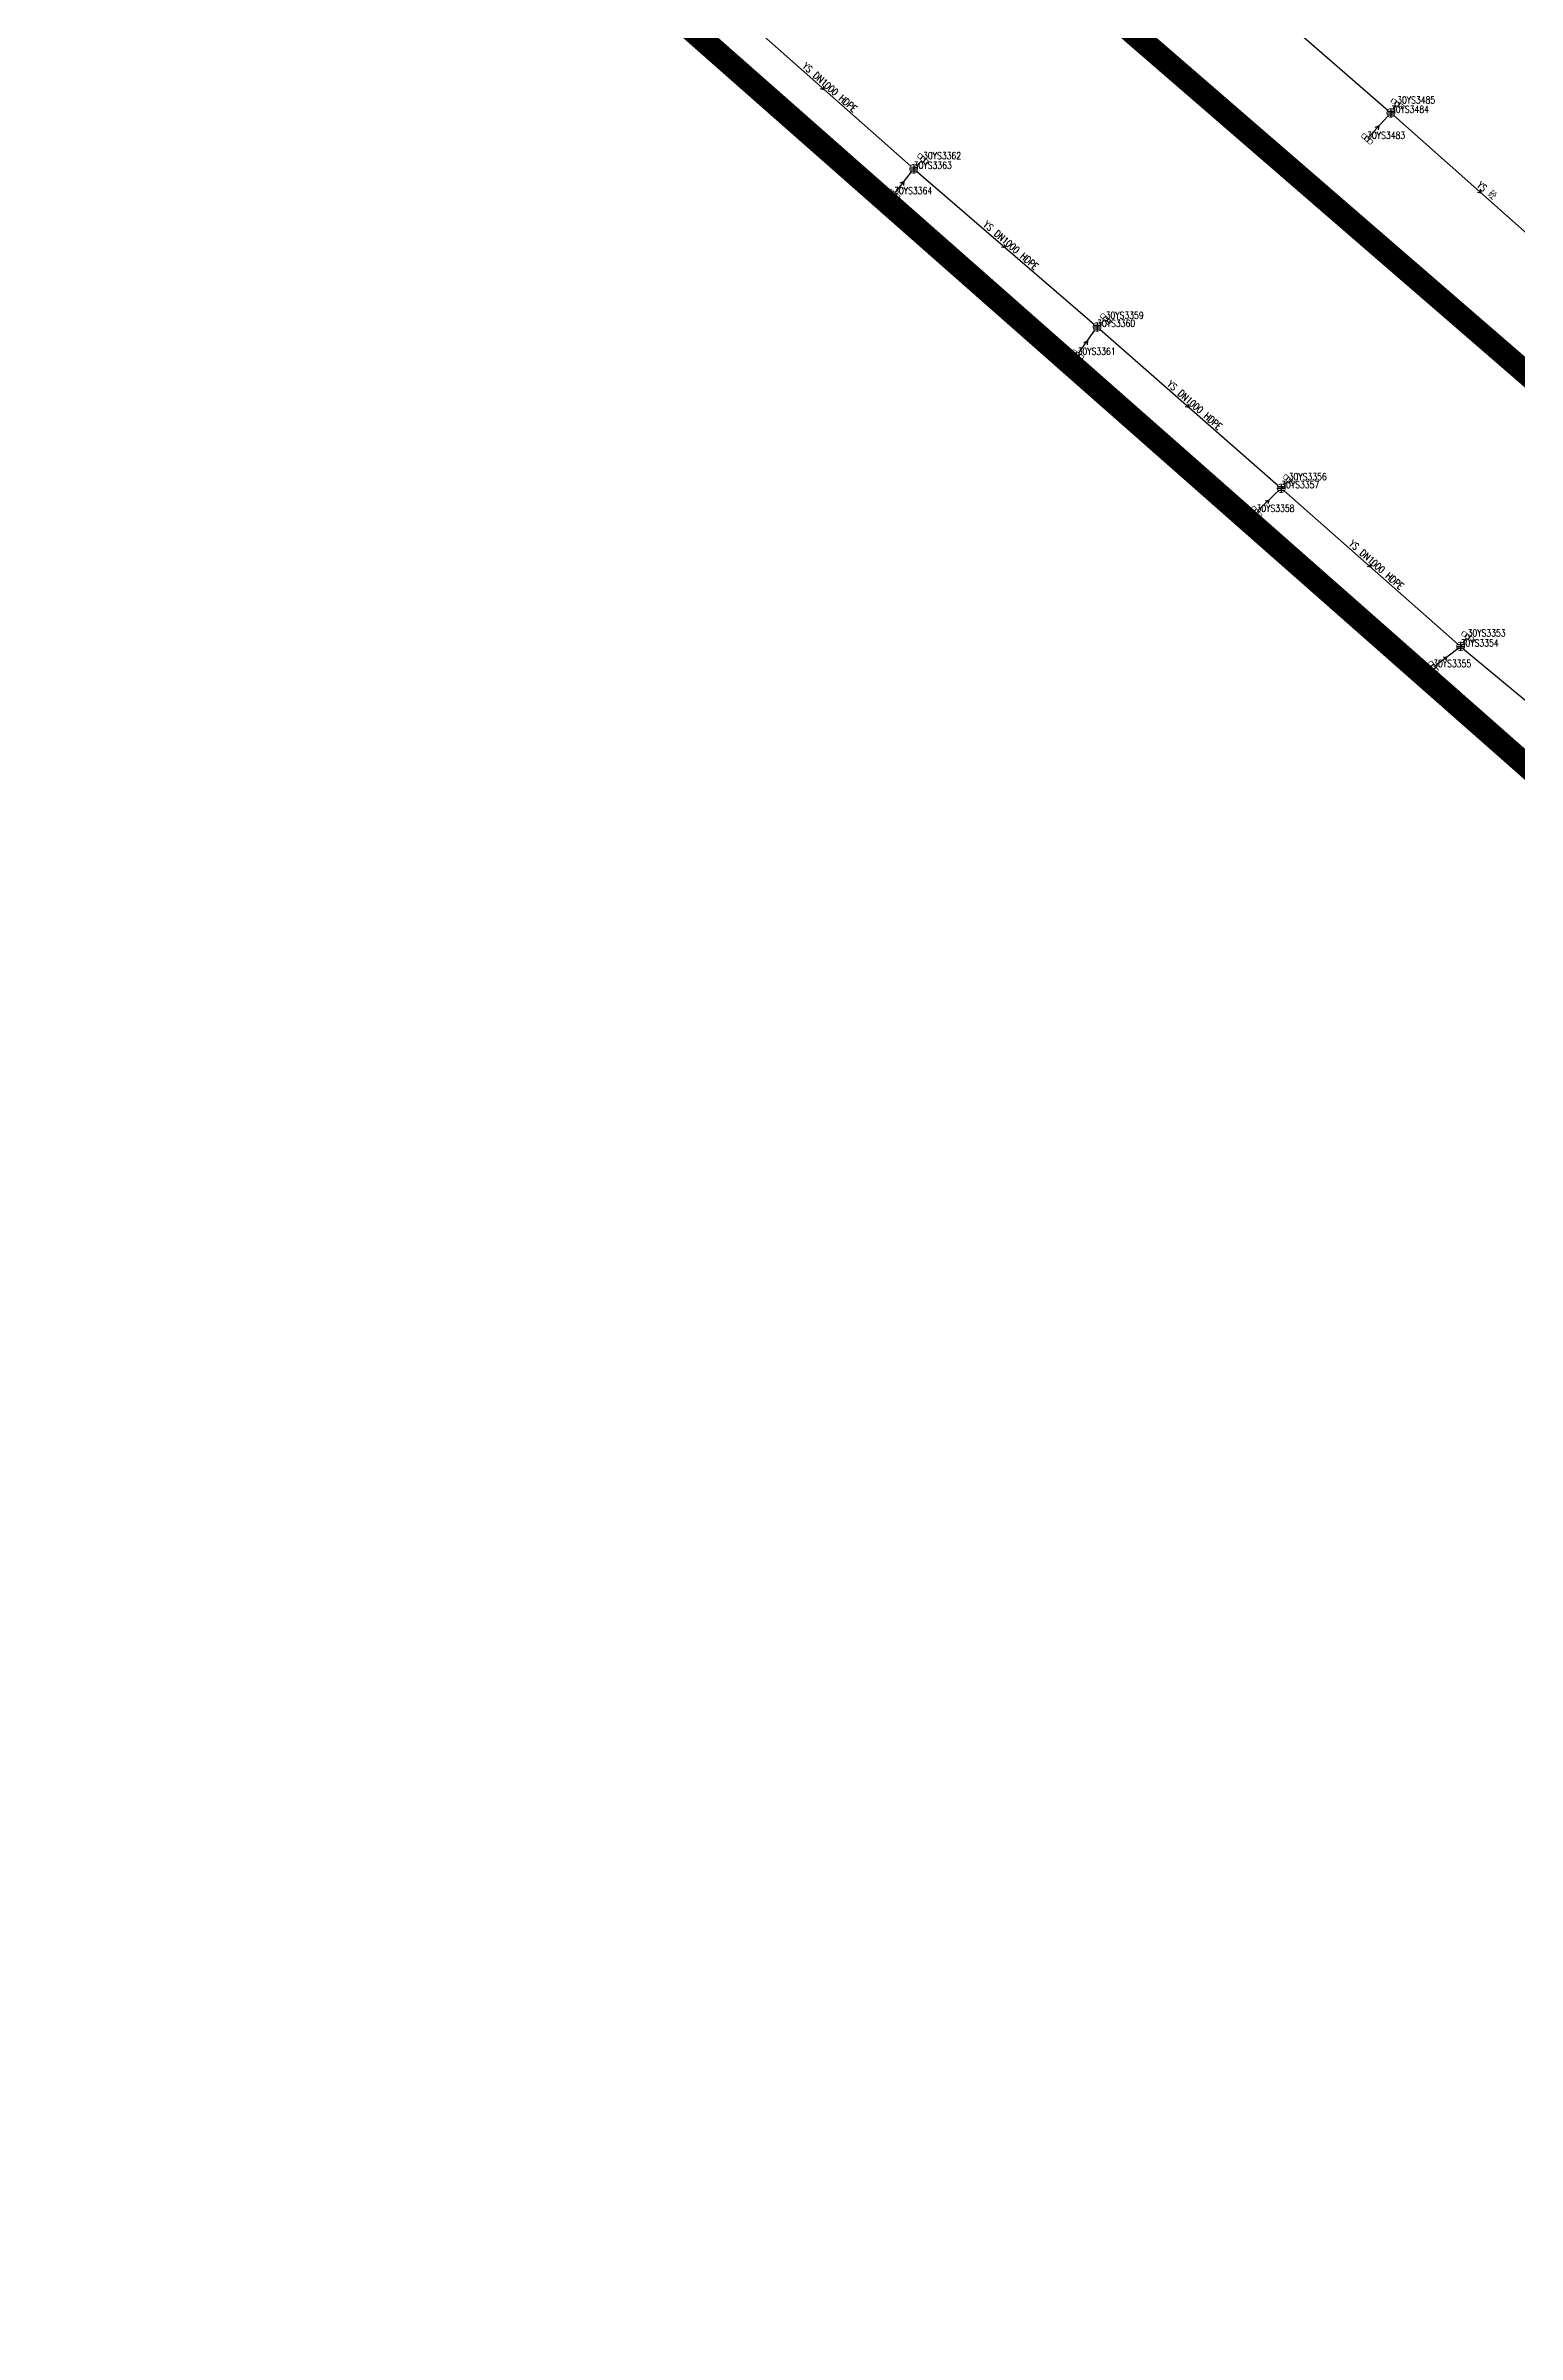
# Model space of a CAD drawing. Extents: x 78813 to 99477, y 2421021 to 2448125.
# Drawn here: x 85092.8 to 85281.4, y 2430918 to 2431211.4 of the extents above; entities that cross this region are included whole.
import ezdxf
from ezdxf.enums import TextEntityAlignment as Align

# ---------------------------------------------------------------- set-up
doc = ezdxf.new("R2010")
doc.units = 0
doc.set_wipeout_variables(frame=1)
doc.layers.get('0').update_dxf_attribs({"linetype": 'CONTINUOUS'})
doc.layers.add('DX_YS', color=42, linetype='CONTINUOUS')
doc.layers.add('道路', color=5, linetype='CONTINUOUS')
doc.layers.add('YSANNEXE', color=7, linetype='CONTINUOUS', true_color=0xcc9900)
doc.layers.add('YSLINE', color=7, linetype='CONTINUOUS', true_color=0xcc9900)
doc.styles.add('CcNameZT', font='txt.SHX', dxfattribs={"width": 0.8, "bigfont": 'HZTXT.SHX'})
doc.styles.get("Standard").update_dxf_attribs({"font": 'txt.shx', "bigfont": 'hztxt.shx'})

# ---------------------------------------------------------------- blocks, each defined once
blk = doc.blocks.new('PS雨水井')
blk.add_lwpolyline([(1, 0), (1, 0.07), (0.99, 0.14), (0.98, 0.21), (0.96, 0.28), (0.94, 0.34), (0.91, 0.41), (0.88, 0.47), (0.85, 0.53), (0.81, 0.59), (0.77, 0.64), (0.72, 0.69), (0.67, 0.74), (0.62, 0.79), (0.56, 0.83), (0.5, 0.87), (0.44, 0.9), (0.37, 0.93), (0.31, 0.95), (0.24, 0.97), (0.17, 0.98), (0.1, 0.99), (0.03, 1), (-0.03, 1), (-0.1, 0.99), (-0.17, 0.98), (-0.24, 0.97), (-0.31, 0.95), (-0.37, 0.93), (-0.44, 0.9), (-0.5, 0.87), (-0.56, 0.83), (-0.62, 0.79), (-0.67, 0.74), (-0.72, 0.69), (-0.77, 0.64), (-0.81, 0.59), (-0.85, 0.53), (-0.88, 0.47), (-0.91, 0.41), (-0.94, 0.34), (-0.96, 0.28), (-0.98, 0.21), (-0.99, 0.14), (-1, 0.07), (-1, 0), (-1, -0.07), (-0.99, -0.14), (-0.98, -0.21), (-0.96, -0.28), (-0.94, -0.34), (-0.91, -0.41), (-0.88, -0.47), (-0.85, -0.53), (-0.81, -0.59), (-0.77, -0.64), (-0.72, -0.69), (-0.67, -0.74), (-0.62, -0.79), (-0.56, -0.83), (-0.5, -0.87), (-0.44, -0.9), (-0.37, -0.93), (-0.31, -0.95), (-0.24, -0.97), (-0.17, -0.98), (-0.1, -0.99), (-0.03, -1), (0.03, -1), (0.1, -0.99), (0.17, -0.98), (0.24, -0.97), (0.31, -0.95), (0.37, -0.93), (0.44, -0.9), (0.5, -0.87), (0.56, -0.83), (0.62, -0.79), (0.67, -0.74), (0.72, -0.69), (0.77, -0.64), (0.81, -0.59), (0.85, -0.53), (0.88, -0.47), (0.91, -0.41), (0.94, -0.34), (0.96, -0.28), (0.98, -0.21), (0.99, -0.14), (1, 0)], close=True)
blk.add_wipeout([(1, 0), (1, 0.07), (0.99, 0.14), (0.98, 0.21), (0.96, 0.28), (0.94, 0.34), (0.91, 0.41), (0.88, 0.47), (0.85, 0.53), (0.81, 0.59), (0.77, 0.64), (0.72, 0.69), (0.67, 0.74), (0.62, 0.79), (0.56, 0.83), (0.5, 0.87), (0.44, 0.9), (0.37, 0.93), (0.31, 0.95), (0.24, 0.97), (0.17, 0.98), (0.1, 0.99), (0.03, 1), (-0.03, 1), (-0.1, 0.99), (-0.17, 0.98), (-0.24, 0.97), (-0.31, 0.95), (-0.37, 0.93), (-0.44, 0.9), (-0.5, 0.87), (-0.56, 0.83), (-0.62, 0.79), (-0.67, 0.74), (-0.72, 0.69), (-0.77, 0.64), (-0.81, 0.59), (-0.85, 0.53), (-0.88, 0.47), (-0.91, 0.41), (-0.94, 0.34), (-0.96, 0.28), (-0.98, 0.21), (-0.99, 0.14), (-1, 0.07), (-1, 0), (-1, -0.07), (-0.99, -0.14), (-0.98, -0.21), (-0.96, -0.28), (-0.94, -0.34), (-0.91, -0.41), (-0.88, -0.47), (-0.85, -0.53), (-0.81, -0.59), (-0.77, -0.64), (-0.72, -0.69), (-0.67, -0.74), (-0.62, -0.79), (-0.56, -0.83), (-0.5, -0.87), (-0.44, -0.9), (-0.37, -0.93), (-0.31, -0.95), (-0.24, -0.97), (-0.17, -0.98), (-0.1, -0.99), (-0.03, -1), (0.03, -1), (0.1, -0.99), (0.17, -0.98), (0.24, -0.97), (0.31, -0.95), (0.37, -0.93), (0.44, -0.9), (0.5, -0.87), (0.56, -0.83), (0.62, -0.79), (0.67, -0.74), (0.72, -0.69), (0.77, -0.64), (0.81, -0.59), (0.85, -0.53), (0.88, -0.47), (0.91, -0.41), (0.94, -0.34), (0.96, -0.28), (0.98, -0.21), (0.99, -0.14)])
for p, q in [((-1, 0), (0, 0)), ((-0.88, 0.48), (0, 0.47)), ((0, 1), (0, 0)), ((0, 0.47), (0.88, 0.47)), ((0, 0), (0, -1)), ((0, 0), (1, 0)), ((-0.88, -0.48), (0, -0.48)), ((0, -0.48), (0.88, -0.48))]:
    blk.add_line(p, q)
blk = doc.blocks.new('PS雨篦')
blk.add_lwpolyline([(-1.5, 0.5), (0, 0.5), (1.5, 0.5), (1.5, -0.5), (0, -0.5), (-1.5, -0.5)], close=True)
blk.add_wipeout([(-1.5, 0.5), (0, 0.5), (1.5, 0.5), (1.5, -0.5), (0, -0.5), (-1.5, -0.5)])
for p, q in [((-0.51, -0.5), (-0.51, 0.5)), ((0.49, -0.5), (0.49, 0.5))]:
    blk.add_line(p, q)
blk = doc.blocks.new('LX')
for p, q in [((-0.866, 0.5), (0, 0)), ((0, 0), (-0.866, -0.5))]:
    blk.add_line(p, q)

msp = doc.modelspace()

# ---------------------------------------------------------------- linework, layer by layer
at = {"layer": 'YSLINE'}
for p, q in [((85242.91, 2431222.18), (85265.2, 2431202.78)), ((85181.1, 2431215.9), (85204.04, 2431195.61)), ((85266, 2431203.97), (85265.2, 2431202.78)), ((85262.15, 2431199.45), (85265.2, 2431202.78)), ((85265.2, 2431202.78), (85288.35, 2431182.22)), ((85201.52, 2431192.36), (85204.04, 2431195.61)), ((85205.23, 2431196.87), (85204.04, 2431195.61)), ((85204.04, 2431195.61), (85227.54, 2431175.34)), ((85225.04, 2431171.77), (85227.54, 2431175.34)), ((85228.63, 2431176.37), (85227.54, 2431175.34)), ((85227.54, 2431175.34), (85251.14, 2431154.67)), ((85247.97, 2431151.65), (85251.14, 2431154.67)), ((85252.1, 2431155.72), (85251.14, 2431154.67)), ((85251.14, 2431154.67), (85274.14, 2431134.39)), ((85270.62, 2431131.75), (85274.14, 2431134.39)), ((85275.03, 2431135.68), (85274.14, 2431134.39)), ((85274.14, 2431134.39), (85297.33, 2431115.05))]:
    msp.add_line(p, q, dxfattribs=at)

# ---------------------------------------------------------------- block references
at = {"layer": 'YSANNEXE', "yscale": 0.5, "zscale": 0.5}
for p, xscale, rotation in [((85192.57, 2431205.76), 0.4999999998866608, 318.5645341074481), ((85276.77, 2431192.5), 0.4999999998866608, 318.5645341074481), ((85215.79, 2431185.48), 0.5000000001204519, 319.1374918729616), ((85239.34, 2431165.01), 0.4999999998866608, 318.5645341074481), ((85262.64, 2431144.53), 0.4999999998866608, 318.5645341074481)]:
    msp.add_blockref('LX', p, dxfattribs=dict(at, xscale=xscale, rotation=rotation))

# ---------------------------------------------------------------- texts
at = {"layer": 'DX_YS', "style": 'CcNameZT', "width": 0.8}
for s, rotation, p in [(' YS DN1000 HDPE', 318.5097, (85192.74, 2431205.94, 1.82)), (' YS 砼', 318.3927, (85276.94, 2431192.69, 1.53)), (' YS DN1000 HDPE', 319.2251, (85215.96, 2431185.67, 1.56)), (' YS DN1000 HDPE', 318.7785, (85239.51, 2431165.19, 1.69)), (' YS DN1000 HDPE', 318.5889, (85262.81, 2431144.72, 1.58))]:
    msp.add_text(s, height=0.9, rotation=rotation, dxfattribs=at).set_placement(p, align=Align.CENTER)

# ---------------------------------------------------------------- next in the draw order: block references
at = {"layer": 'DX_YS', "xscale": 0.5, "yscale": 0.5, "zscale": 0.5}
for p in [(85265.2, 2431202.78, 1.53), (85204.04, 2431195.61, 1.56), (85227.54, 2431175.34, 1.69), (85251.14, 2431154.67, 1.58), (85274.14, 2431134.39, 1.61)]:
    msp.add_blockref('PS雨水井', p, dxfattribs=at)
at = {"layer": 'DX_YS', "yscale": 0.5, "zscale": 0.5}
for p, xscale, rotation in [((85262.15, 2431199.45, 2.55), 0.4999999999966087, 317.5324477319776), ((85201.52, 2431192.36, 2.4), 0.4999999999740569, 322.2031391440538), ((85225.04, 2431171.77, 2.66), 0.4999999999976907, 324.948863250891), ((85247.97, 2431151.65, 2.77), 0.4999999999882118, 313.5368953518497), ((85270.62, 2431131.75, 2.7), 0.4999999999602181, 306.9037680970102)]:
    msp.add_blockref('PS雨篦', p, dxfattribs=dict(at, xscale=xscale, rotation=rotation))

# ---------------------------------------------------------------- next in the draw order: block references
for p, xscale, rotation in [((85266, 2431203.97, 2.38), 0.500000000042722, 145.8769751204112), ((85205.23, 2431196.87, 2.42), 0.5000000000737651, 136.5012656247398), ((85228.63, 2431176.37, 2.46), 0.5000000000980072, 133.5604374947972), ((85252.1, 2431155.72, 2.6), 0.5000000001473603, 137.5068710307284), ((85275.03, 2431135.68, 2.63), 0.5000000000580425, 145.1663953857489)]:
    msp.add_blockref('PS雨篦', p, dxfattribs=dict(at, xscale=xscale, rotation=rotation))
at = {"layer": 'YSANNEXE', "yscale": 0.5, "zscale": 0.5}
for p, xscale, rotation in [((85263.67, 2431201.12), 0.4999999998621667, 47.55549698130921), ((85202.78, 2431193.99), 0.5000000001811499, 52.1391593728469), ((85226.29, 2431173.56), 0.5000000000920052, 55.00394834048704), ((85249.56, 2431153.16), 0.4999999999814238, 43.54479242712766), ((85272.38, 2431133.07), 0.4999999998630701, 36.66929886726163)]:
    msp.add_blockref('LX', p, dxfattribs=dict(at, xscale=xscale, rotation=rotation))

# ---------------------------------------------------------------- next in the draw order: texts
at = {"layer": 'DX_YS', "width": 0.8}
for s, p in [('30YS3483', (85262.15, 2431199.45, 2.55)), ('30YS3364', (85201.52, 2431192.36, 2.4)), ('30YS3361', (85225.04, 2431171.77, 2.66)), ('30YS3358', (85247.97, 2431151.65, 2.77)), ('30YS3355', (85270.62, 2431131.75, 2.7))]:
    msp.add_text(s, height=0.9, dxfattribs=at).set_placement(p)

# ---------------------------------------------------------------- next in the draw order: linework, layer by layer
at = {"layer": '道路', "const_width": 3, "flags": 128}
for points in [[(83418.46, 2432865.07), (84960.96, 2431447.82), (86043.08, 2430511), (88488.76, 2428368.31)], [(87387.56, 2429283.29), (86552.32, 2430008.08), (86129.28, 2430372.79), (84963.33, 2431400.5)]]:
    msp.add_lwpolyline(points, dxfattribs=at)

# ---------------------------------------------------------------- next in the draw order: texts
at = {"layer": 'DX_YS', "width": 0.8}
for s, p in [('30YS3484', (85265.2, 2431202.78, 1.53)), ('30YS3485', (85266, 2431203.97, 2.38)), ('30YS3362', (85205.23, 2431196.87, 2.42)), ('30YS3363', (85204.04, 2431195.61, 1.56)), ('30YS3359', (85228.63, 2431176.37, 2.46)), ('30YS3360', (85227.54, 2431175.34, 1.69)), ('30YS3356', (85252.1, 2431155.72, 2.6)), ('30YS3357', (85251.14, 2431154.67, 1.58)), ('30YS3353', (85275.03, 2431135.68, 2.63)), ('30YS3354', (85274.14, 2431134.39, 1.61))]:
    msp.add_text(s, height=0.9, dxfattribs=at).set_placement(p)

doc.saveas('drawing.dxf')
